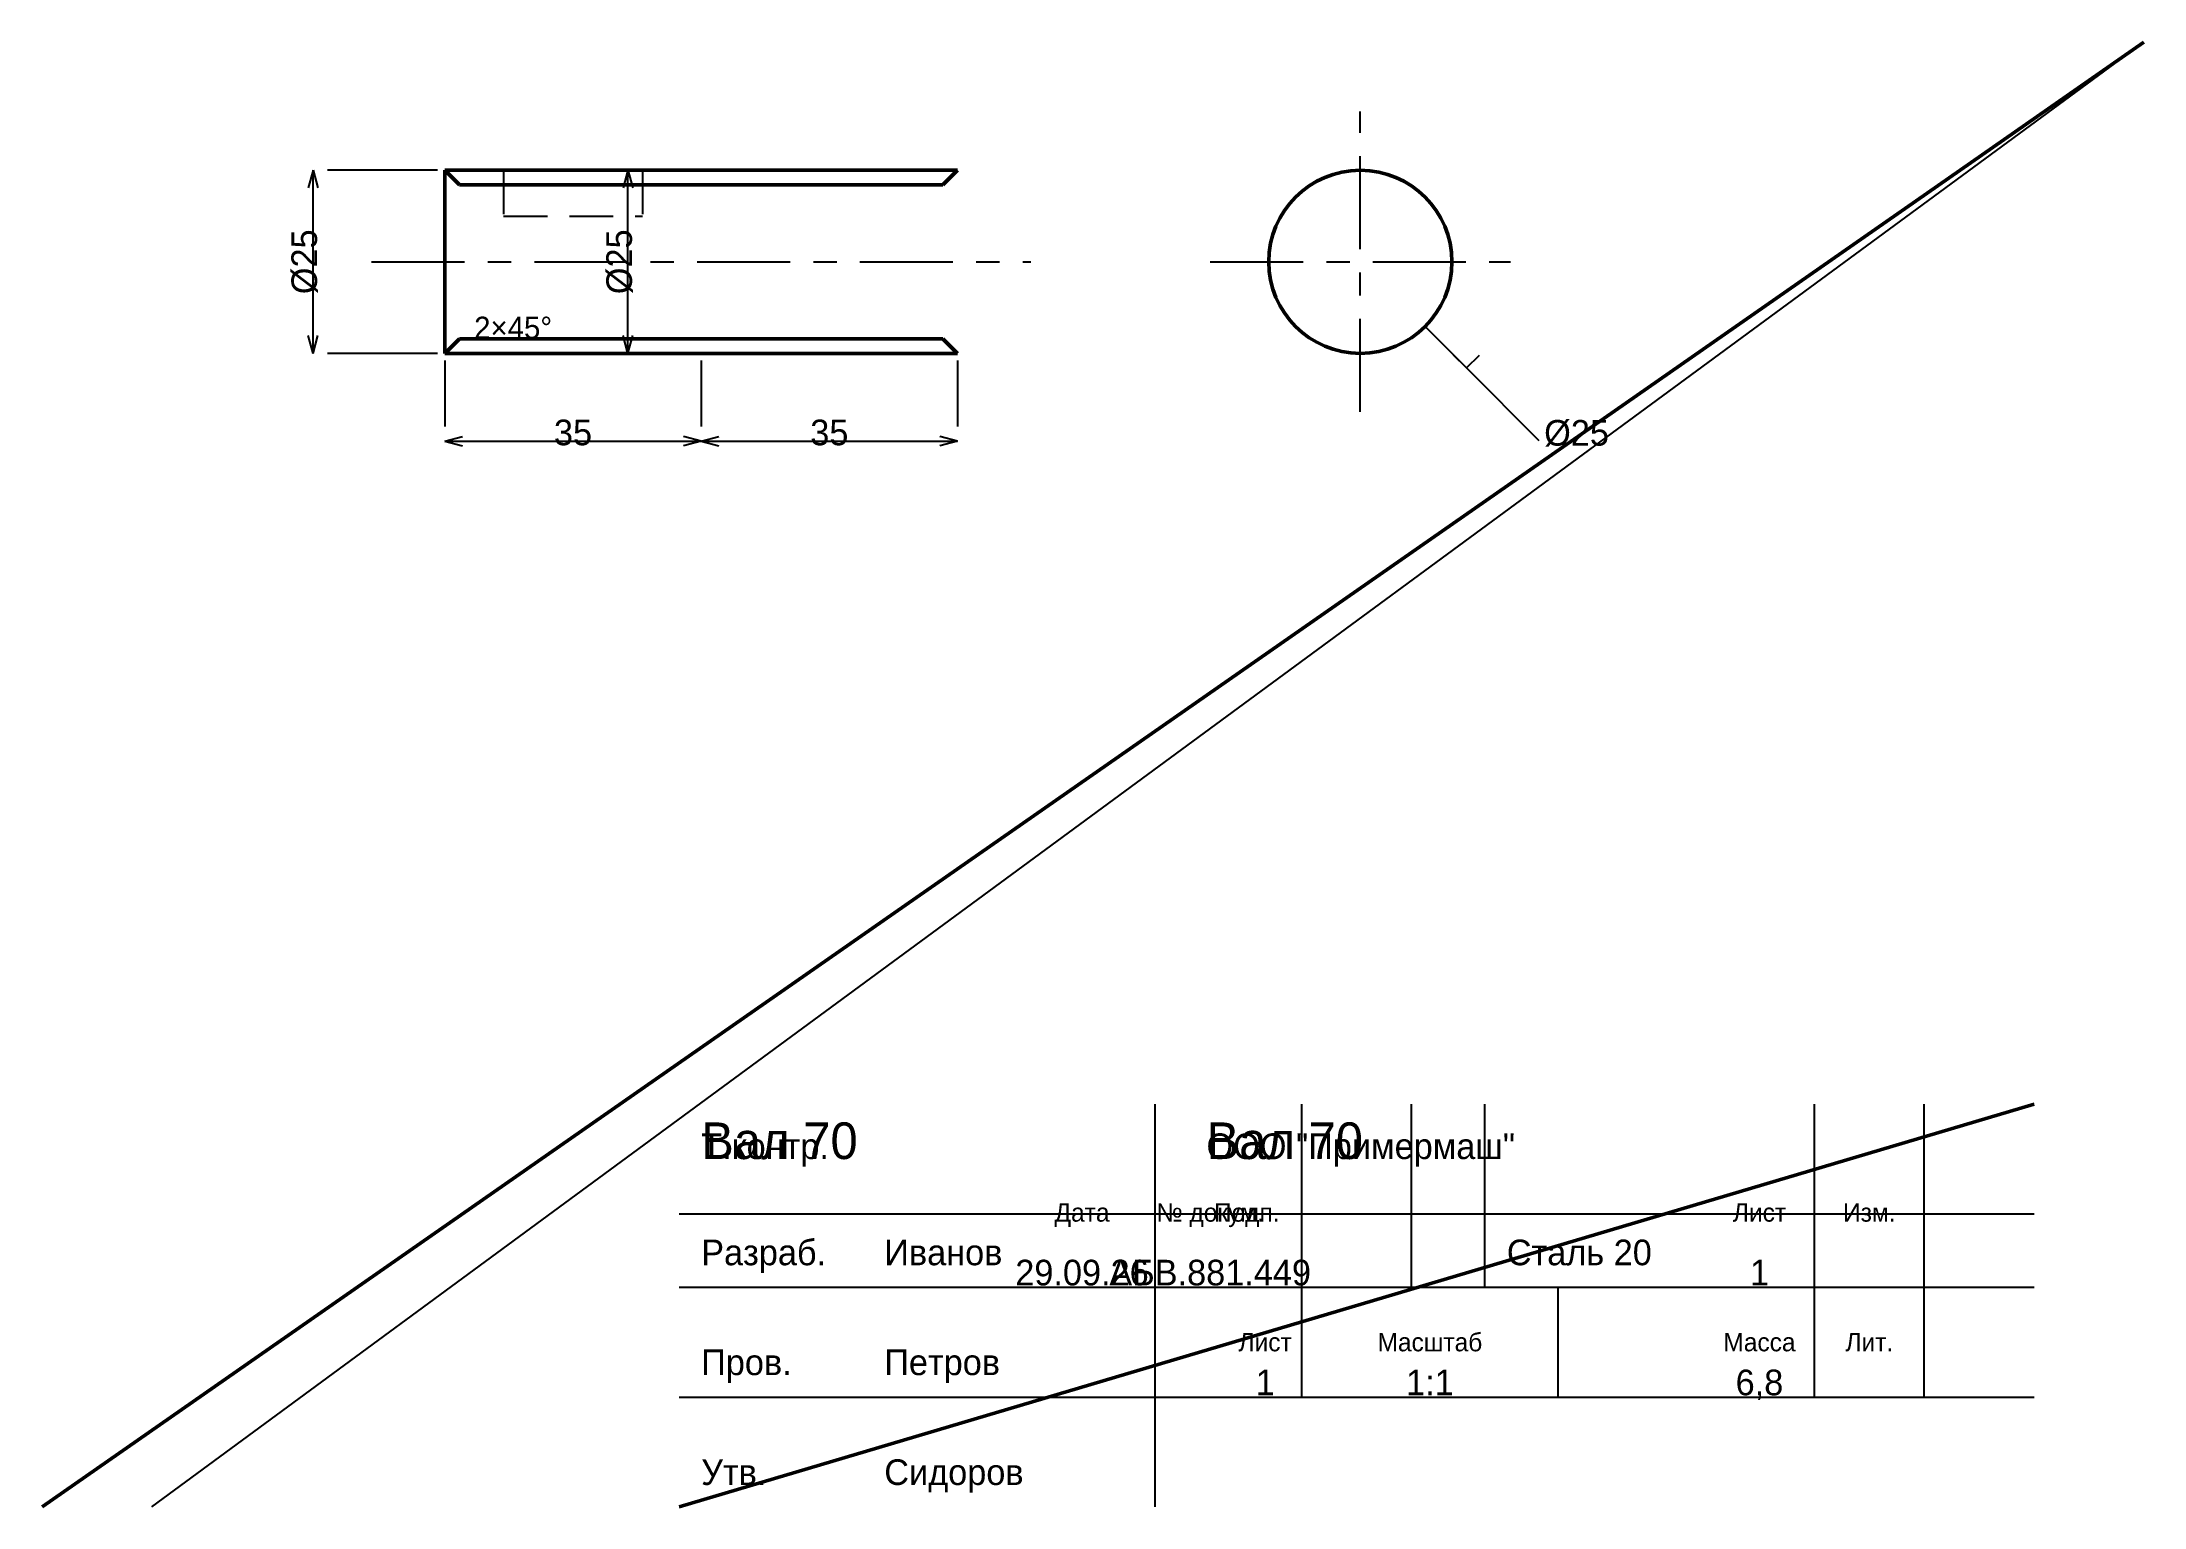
# Model space of a CAD drawing. Header units: millimetres. Extents: x 5 to 292, y 5 to 205.
import ezdxf
from ezdxf.enums import TextEntityAlignment as Align

# ---------------------------------------------------------------- set-up
doc = ezdxf.new("R2010")
doc.units = ezdxf.units.MM
doc.linetypes.add('CENTER', pattern=[22.225, 12.7, -3.175, 3.175, -3.175])
doc.linetypes.add('DASHED', pattern=[9, 6, -3])
for name, color, linetype, lineweight in [('AXIS', 7, 'CENTER', 25), ('DIMS', 7, 'CONTINUOUS', 25), ('MAIN', 7, 'CONTINUOUS', 50), ('TEXT', 7, 'CONTINUOUS', 25), ('THIN', 7, 'CONTINUOUS', 25)]:
    doc.layers.add(name, color=color, linetype=linetype, lineweight=lineweight)

msp = doc.modelspace()

# ---------------------------------------------------------------- linework, layer by layer
at = {"layer": 'AXIS', "linetype": 'CENTER', "lineweight": 25}
for p, q in [((185, 154.5), (185, 195.5)), ((50, 175), (140, 175)), ((164.5, 175), (205.5, 175))]:
    msp.add_line(p, q, dxfattribs=at)
at = {"layer": 'DIMS', "linetype": 'CONTINUOUS', "lineweight": 25}
for p, q in [((42, 187.5), (41.353, 185.085)), ((42, 162.5), (42, 187.5)), ((42, 187.5), (42.647, 185.085)), ((59, 187.5), (44, 187.5)), ((85, 187.5), (84.353, 185.085)), ((85, 162.5), (85, 187.5)), ((85, 187.5), (85.647, 185.085)), ((94, 187.5), (87, 187.5)), ((42, 162.5), (41.353, 164.915)), ((42, 162.5), (42.647, 164.915)), ((85, 162.5), (84.353, 164.915)), ((85, 162.5), (85.647, 164.915)), ((193.839, 166.161), (199.496, 160.504)), ((59, 162.5), (44, 162.5)), ((60, 161.5), (60, 152.5)), ((94, 162.5), (87, 162.5)), ((95, 161.5), (95, 152.5)), ((95, 161.5), (95, 152.5)), ((130, 161.5), (130, 152.5)), ((199.496, 160.504), (197.728, 162.272)), ((199.496, 160.504), (201.263, 162.272)), ((199.496, 160.504), (209.395, 150.605)), ((60, 150.5), (62.415, 151.147)), ((60, 150.5), (95, 150.5)), ((60, 150.5), (62.415, 149.853)), ((95, 150.5), (92.585, 151.147)), ((95, 150.5), (92.585, 149.853)), ((95, 150.5), (97.415, 151.147)), ((95, 150.5), (130, 150.5)), ((95, 150.5), (97.415, 149.853)), ((130, 150.5), (127.585, 151.147)), ((130, 150.5), (127.585, 149.853))]:
    msp.add_line(p, q, dxfattribs=at)
at = {"layer": 'MAIN', "linetype": 'CONTINUOUS', "lineweight": 50}
for p, q in [((5, 5), (292, 205)), ((60, 187.5), (95, 187.5)), ((60, 187.5), (62, 185.5)), ((60, 162.5), (60, 187.5)), ((95, 187.5), (130, 187.5)), ((128, 185.5), (130, 187.5)), ((62, 185.5), (128, 185.5)), ((60, 162.5), (62, 164.5)), ((62, 164.5), (128, 164.5)), ((128, 164.5), (130, 162.5)), ((60, 162.5), (95, 162.5)), ((95, 162.5), (130, 162.5)), ((92, 5), (277, 60))]:
    msp.add_line(p, q, dxfattribs=at)
msp.add_circle((185, 175), 12.5, dxfattribs=at)
at = {"layer": 'THIN', "linetype": 'CONTINUOUS', "lineweight": 25}
for p, q in [((20, 5), (292, 205)), ((157, 5), (157, 60)), ((177, 35), (177, 60)), ((192, 35), (192, 60)), ((202, 35), (202, 60)), ((247, 35), (247, 60)), ((262, 35), (262, 60)), ((92, 45), (277, 45)), ((92, 35), (277, 35)), ((177, 20), (177, 35)), ((212, 20), (212, 35)), ((247, 20), (247, 35)), ((262, 20), (262, 35)), ((92, 20), (277, 20))]:
    msp.add_line(p, q, dxfattribs=at)
at = {"layer": 'THIN', "linetype": 'DASHED', "lineweight": 25}
for p, q in [((68, 187.5), (87, 187.5)), ((68, 187.5), (68, 181.25)), ((87, 187.5), (87, 181.25)), ((68, 181.25), (87, 181.25))]:
    msp.add_line(p, q, dxfattribs=at)

# ---------------------------------------------------------------- texts
at = {"layer": 'DIMS', "linetype": 'CONTINUOUS', "lineweight": 25}
for p in [(40.8, 175), (83.8, 175)]:
    msp.add_text('%%c25', height=3.5, rotation=90, dxfattribs=at).set_placement(p, align=Align.MIDDLE_CENTER)
for s, height, p in [('2×45%%d', 3, (64, 164.5)), ('%%c25', 3.5, (210.102, 149.898))]:
    msp.add_text(s, height=height, dxfattribs=at).set_placement(p)
for p in [(77.5, 151.7), (112.5, 151.7)]:
    msp.add_text('35', height=3.5, dxfattribs=at).set_placement(p, align=Align.MIDDLE_CENTER)
at = {"layer": 'TEXT', "linetype": 'CONTINUOUS', "lineweight": 25}
for s, height, p in [('Вал 70', 5, (95, 52.5)), ('Вал 70', 5, (164, 52.5)), ('Т.контр.', 3.5, (95, 52.5)), ('ООО "Примермаш"', 3.5, (164, 52.5)), ('Разраб.', 3.5, (95, 38)), ('Иванов', 3.5, (120, 38)), ('Сталь 20', 3.5, (205, 38)), ('Пров.', 3.5, (95, 23)), ('Петров', 3.5, (120, 23)), ('Утв.', 3.5, (95, 8)), ('Сидоров', 3.5, (120, 8))]:
    msp.add_text(s, height=height, dxfattribs=at).set_placement(p)
for s, height, p in [('Дата', 2.5, (147, 45.2)), ('№ докум.', 2.5, (164.5, 45.2)), ('Подп.', 2.5, (169.5, 45.2)), ('Лист', 2.5, (239.5, 45.2)), ('Изм.', 2.5, (254.5, 45.2)), ('29.09.26', 3.5, (147, 37)), ('АБВ.881.449', 3.5, (164.5, 37)), ('1', 3.5, (239.5, 37)), ('Лист', 2.5, (172, 27.5)), ('Масштаб', 2.5, (194.5, 27.5)), ('Масса', 2.5, (239.5, 27.5)), ('Лит.', 2.5, (254.5, 27.5)), ('1', 3.5, (172, 22)), ('1:1', 3.5, (194.5, 22)), ('6,8', 3.5, (239.5, 22))]:
    msp.add_text(s, height=height, dxfattribs=at).set_placement(p, align=Align.MIDDLE_CENTER)

doc.saveas('drawing.dxf')
